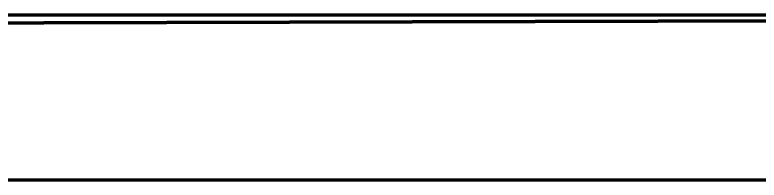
# Model space of a CAD drawing. Header units: millimetres. Extents: x 0 to 11.1, y 0 to 17.3.
# Drawn here: x 3.809 to 6.868, y 0 to 0.678 of the extents above; entities that cross this region are included whole.
import ezdxf

# ---------------------------------------------------------------- set-up
doc = ezdxf.new("R2010")
doc.units = ezdxf.units.MM
doc.layers.add('color#010101ff', color=7, linetype='CONTINUOUS', lineweight=100)
doc.layers.add('color#ffffffff', color=7, linetype='CONTINUOUS', lineweight=100)

msp = doc.modelspace()

# ---------------------------------------------------------------- linework, layer by layer
at = {"layer": 'color#010101ff'}
for p, q in [((2.6408, 0.6755), (7.3885, 0.6775)), ((3.927, 0.6456), (3.4714, 0.6428)), ((7.8755, 0.6552), (3.927, 0.6456))]:
    msp.add_line(p, q, dxfattribs=at)
at = {"layer": 'color#ffffffff'}
for p, q in [((7.3885, 0.6775), (2.6408, 0.6755)), ((3.4714, 0.6428), (3.927, 0.6456)), ((3.927, 0.6456), (7.8755, 0.6552)), ((11.1111, 0), (0, 0))]:
    msp.add_line(p, q, dxfattribs=at)

doc.saveas('drawing.dxf')
